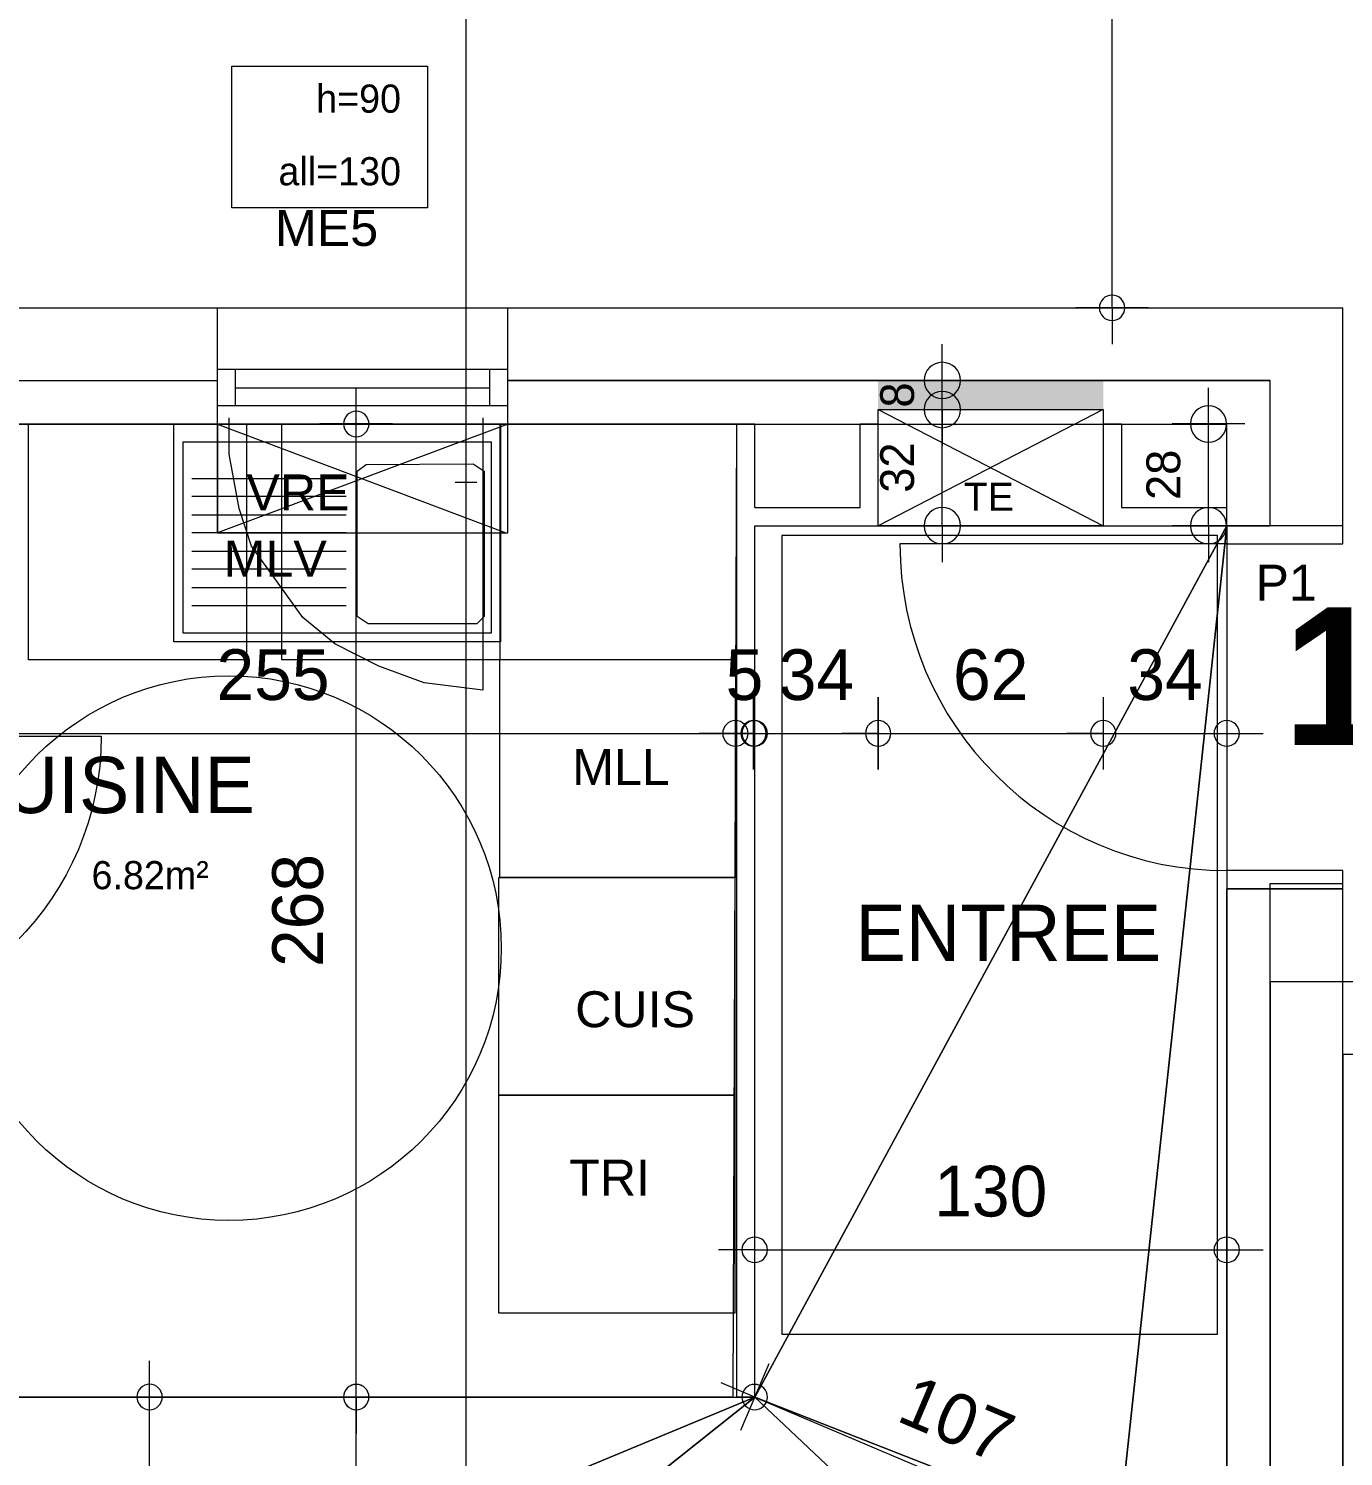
# Model space of a CAD drawing. Header units: metres. Extents: x -30.4 to 29.6, y -50.6 to 0.4.
# Drawn here: x -12.819 to -9.197, y -23.779 to -19.846 of the extents above; entities that cross this region are included whole.
import ezdxf
from ezdxf.enums import TextEntityAlignment as Align
from ezdxf.lldxf.tags import DXFTag

# ---------------------------------------------------------------- set-up
doc = ezdxf.new("R2010")
doc.units = ezdxf.units.M
doc.header["$MEASUREMENT"] = 0
for name, color, linetype in [('Calque commun', 7, 'Continuous'), ('Calque7', 7, 'Continuous'), ('Calque90', 7, 'Continuous'), ('Cotations', 7, 'Continuous'), ('Textes', 7, 'Continuous')]:
    doc.layers.add(name, color=color, linetype=linetype)
doc.styles.add('Arial18', font='arial.ttf', dxfattribs={"height": 0.077313})
doc.styles.add('Arial4', font='arial.ttf', dxfattribs={"height": 0.098961})
doc.styles.add('Century Gothic', font='GOTHIC.TTF', dxfattribs={"height": 0.139636})
doc.styles.add('Century Gothic15', font='GOTHIC.TTF', dxfattribs={"height": 0.155151})
doc.styles.add('Century Gothic16', font='GOTHIC.TTF', dxfattribs={"height": 0.09309})
doc.styles.add('Century Gothic2', font='GOTHICB.TTF', dxfattribs={"height": 0.378481})
doc.styles.add('Century Gothic7', font='GOTHIC.TTF', dxfattribs={"height": 0.077575})
tags = doc.linetypes.add('DASHDOT2', pattern=[0.5, 0.25, -0.125, 0, -0.125]).pattern_tags.tags
tags[10:11] = [DXFTag(74, 4), DXFTag(75, 0), DXFTag(340, '0'), DXFTag(46, 1.0), DXFTag(50, 0.0), DXFTag(44, 0.0), DXFTag(45, 0.0)]
tags[8:9] = [DXFTag(74, 4), DXFTag(75, 0), DXFTag(340, '0'), DXFTag(46, 1.0), DXFTag(50, 0.0), DXFTag(44, 0.0), DXFTag(45, 0.0)]
tags[6:7] = [DXFTag(74, 4), DXFTag(75, 0), DXFTag(340, '0'), DXFTag(46, 1.0), DXFTag(50, 0.0), DXFTag(44, 0.0), DXFTag(45, 0.0)]
tags[4:5] = [DXFTag(74, 4), DXFTag(75, 0), DXFTag(340, '0'), DXFTag(46, 1.0), DXFTag(50, 0.0), DXFTag(44, 0.0), DXFTag(45, 0.0)]
tags = doc.linetypes.add('DOT2', pattern=[0.125, 0, -0.125]).pattern_tags.tags
tags[6:7] = [DXFTag(74, 4), DXFTag(75, 0), DXFTag(340, '0'), DXFTag(46, 1.0), DXFTag(50, 0.0), DXFTag(44, 0.0), DXFTag(45, 0.0)]
tags[4:5] = [DXFTag(74, 4), DXFTag(75, 0), DXFTag(340, '0'), DXFTag(46, 1.0), DXFTag(50, 0.0), DXFTag(44, 0.0), DXFTag(45, 0.0)]
tags = doc.linetypes.add('HIDDEN', pattern=[0.375, 0.25, -0.125]).pattern_tags.tags
tags[6:7] = [DXFTag(74, 4), DXFTag(75, 0), DXFTag(340, '0'), DXFTag(46, 1.0), DXFTag(50, 0.0), DXFTag(44, 0.0), DXFTag(45, 0.0)]
tags[4:5] = [DXFTag(74, 4), DXFTag(75, 0), DXFTag(340, '0'), DXFTag(46, 1.0), DXFTag(50, 0.0), DXFTag(44, 0.0), DXFTag(45, 0.0)]
tags = doc.linetypes.add('HIDDEN2', pattern=[0.1875, 0.125, -0.0625]).pattern_tags.tags
tags[6:7] = [DXFTag(74, 4), DXFTag(75, 0), DXFTag(340, '0'), DXFTag(46, 1.0), DXFTag(50, 0.0), DXFTag(44, 0.0), DXFTag(45, 0.0)]
tags[4:5] = [DXFTag(74, 4), DXFTag(75, 0), DXFTag(340, '0'), DXFTag(46, 1.0), DXFTag(50, 0.0), DXFTag(44, 0.0), DXFTag(45, 0.0)]

# ---------------------------------------------------------------- blocks, each defined once
blk = doc.blocks.new('Block26989')
at = {"layer": 'Calque commun', "color": 7, "linetype": 'Continuous', "lineweight": 18}
for p, q in [((-9.1988, -21.2155), (-9.1988, -20.6153)), ((-9.1988, -24.5098), (-9.1988, -22.2155))]:
    blk.add_line(p, q, dxfattribs=at)
at = {"layer": 'Calque commun', "color": 7, "linetype": 'Continuous', "lineweight": 9}
for p, q in [((-9.3988, -21.2155), (-9.3988, -20.8153)), ((-9.5188, -21.2155), (-9.5188, -20.9353)), ((-9.5188, -24.5098), (-9.5188, -22.2155)), ((-9.3988, -24.5098), (-9.3988, -22.2155))]:
    blk.add_line(p, q, dxfattribs=at)
blk = doc.blocks.new('Block26990')
at = {"layer": 'Calque commun', "color": 7, "linetype": 'Continuous', "lineweight": 18}
for p, q in [((-14.2988, -20.6153), (-12.2989, -20.6153)), ((-11.4989, -20.6153), (-9.1988, -20.6153))]:
    blk.add_line(p, q, dxfattribs=at)
at = {"layer": 'Calque commun', "color": 7, "linetype": 'Continuous', "lineweight": 9}
for p, q in [((-14.2988, -20.8153), (-12.2989, -20.8153)), ((-11.4989, -20.8153), (-9.3988, -20.8153)), ((-14.2988, -20.9353), (-12.2989, -20.9353)), ((-11.4989, -20.9353), (-9.5188, -20.9353))]:
    blk.add_line(p, q, dxfattribs=at)
blk = doc.blocks.new('@PRES_1_$$_1-7')
at = {"layer": 'Calque commun', "color": 5, "linetype": 'Continuous', "lineweight": 9}
for p, q in [((0, 0.32), (0.8, 0.32)), ((0.8, 0.15), (0, 0.15)), ((0.05, 0.05), (0.05, 0.15)), ((0.75, 0.15), (0.75, 0.05)), ((0.05, 0.1), (0.75, 0.1)), ((0.8, 0.05), (0, 0.05)), ((0, 0), (0.8, 0))]:
    blk.add_line(p, q, dxfattribs=at)
blk = doc.blocks.new('@PRES_1_$$_1-8')
at = {"layer": 'Calque commun', "color": 7, "linetype": 'Continuous', "lineweight": 9}
blk.add_line((0, 0), (0, 0.32), dxfattribs=at)
blk = doc.blocks.new('@PRES_1_$$_1-9')
at = {"layer": 'Calque commun', "color": 7, "linetype": 'Continuous', "lineweight": 9}
blk.add_line((0, 0), (0, 0.32), dxfattribs=at)
blk = doc.blocks.new('INTER_2D_COMB3')
at = {"layer": 'Calque commun', "color": 0, "linetype": 'ByBlock', "lineweight": -2}
for name in ['@PRES_1_$$_1-7', '@PRES_1_$$_1-8']:
    blk.add_blockref(name, (0, 0), dxfattribs=at)
at = {"layer": 'Calque commun', "color": 0, "linetype": 'ByBlock', "lineweight": -2, "extrusion": (0, 0, -1), "xscale": -1, "yscale": -1, "zscale": -1, "rotation": -180}
blk.add_blockref('@PRES_1_$$_1-9', (-0.8, 0), dxfattribs=at)
blk = doc.blocks.new('PLACED_COMB3')
at = {"layer": 'Calque commun', "color": 0, "linetype": 'ByBlock', "lineweight": -2}
blk.add_blockref('INTER_2D_COMB3', (0, 0), dxfattribs=at)
blk = doc.blocks.new('Block33233')
at = {"layer": 'Calque commun', "color": 7, "linetype": 'Continuous', "lineweight": 18}
blk.add_line((-9.3988, -22.4706), (-8.1788, -22.4706), dxfattribs=at)
at = {"layer": 'Calque commun', "color": 7, "linetype": 'Continuous', "lineweight": 9}
blk.add_line((-9.1988, -22.6706), (-8.1788, -22.6706), dxfattribs=at)
blk = doc.blocks.new('Block33275')
at = {"layer": 'Calque commun', "color": 7, "linetype": 'Continuous', "lineweight": 18}
blk.add_line((-9.3988, -22.4706), (-9.3988, -31.4706), dxfattribs=at)
at = {"layer": 'Calque commun', "color": 7, "linetype": 'Continuous', "lineweight": 9}
blk.add_line((-9.1988, -22.6706), (-9.1988, -31.2707), dxfattribs=at)
blk = doc.blocks.new('new465')
at = {"layer": 'Calque commun', "color": 5, "linetype": 'Continuous', "lineweight": 9}
blk.add_arc((0, 0), 0.5, 0, 359.9994, dxfattribs=at)
blk = doc.blocks.new('new466')
at = {"layer": 'Calque commun', "color": 5, "linetype": 'Continuous', "lineweight": 9}
blk.add_arc((0, 0), 0.5, 0, 359.9994, dxfattribs=at)
blk = doc.blocks.new('DimLine48639')
at = {"layer": 'Calque commun', "color": 5, "linetype": 'Continuous', "lineweight": 9}
for p, q in [((-9.8347, -16.9426), (-9.8347, -16.8426)), ((-9.7347, -16.9426), (-9.9347, -16.9426)), ((-9.8347, -20.6153), (-9.8347, -16.9426)), ((-9.7347, -20.6153), (-9.9347, -20.6153)), ((-9.8347, -20.6153), (-9.8347, -20.7153))]:
    blk.add_line(p, q, dxfattribs=at)
at = {"layer": 'Calque commun', "color": 5, "linetype": 'Continuous', "lineweight": 9, "xscale": 0.07000000029802322, "yscale": 0.07000000029802322, "zscale": 0.07000000029802322, "rotation": 90}
for name, p in [('new466', (-9.8347, -16.9426)), ('new465', (-9.8347, -20.6153))]:
    blk.add_blockref(name, p, dxfattribs=at)
at = {"layer": 'Calque commun', "color": 5, "linetype": 'Continuous', "lineweight": 9, "style": 'Century Gothic'}
blk.add_text('367', height=0.13964, rotation=90, dxfattribs=at).set_placement((-9.8847, -18.7789), align=Align.BOTTOM_CENTER)
blk = doc.blocks.new('@PRES_1_$$_1-4')
at = {"layer": 'Calque commun', "color": 5, "linetype": 'Continuous', "lineweight": 9}
blk.add_line((0.05, 0.32), (0.05, 1.22), dxfattribs=at)
at = {"layer": 'Calque commun', "color": 5, "linetype": 'Continuous', "lineweight": 9, "extrusion": (0, 0, -1)}
blk.add_arc((-0.05, 0.32), 0.9, 90, 180, dxfattribs=at)
at = {"layer": 'Calque commun', "color": 5, "linetype": 'Continuous', "lineweight": 9}
mesh = blk.add_polyface(dxfattribs=at)
corners = [(0, 0), (0, 0.32), (0.05, 0.32), (0.05, 0)]
mesh.append_faces([[corners[k] for k in face] for face in [(0, 1, 2, 3)]], dxfattribs={"color": 5})
mesh = blk.add_polyface(dxfattribs=at)
corners = [(0.95, 0), (0.95, 0.32), (1, 0.32), (1, 0)]
mesh.append_faces([[corners[k] for k in face] for face in [(0, 1, 2, 3)]], dxfattribs={"color": 5})
blk = doc.blocks.new('@PRES_1_$$_1-5')
at = {"layer": 'Calque commun', "color": 0, "linetype": 'ByBlock', "lineweight": -2}
blk.add_line((0, 0), (0, 0.32), dxfattribs=at)
blk = doc.blocks.new('@PRES_1_$$_1-6')
at = {"layer": 'Calque commun', "color": 0, "linetype": 'ByBlock', "lineweight": -2}
blk.add_line((0, 0), (0, 0.32), dxfattribs=at)
blk = doc.blocks.new('INTER_2D_COMB2')
at = {"layer": 'Calque7', "color": 0, "linetype": 'ByBlock', "lineweight": -2}
blk.add_blockref('@PRES_1_$$_1-4', (0, 0), dxfattribs=at)
at = {"layer": 'Calque7', "color": 7, "linetype": 'Continuous', "lineweight": 9}
blk.add_blockref('@PRES_1_$$_1-5', (0, 0), dxfattribs=at)
at = {"layer": 'Calque7', "color": 7, "linetype": 'Continuous', "lineweight": 9, "extrusion": (0, 0, -1), "xscale": -1, "yscale": -1, "zscale": -1, "rotation": -180}
blk.add_blockref('@PRES_1_$$_1-6', (-1, 0), dxfattribs=at)
blk = doc.blocks.new('PLACED_COMB2')
at = {"layer": 'Calque7', "color": 0, "linetype": 'ByBlock', "lineweight": -2}
blk.add_blockref('INTER_2D_COMB2', (0, 0), dxfattribs=at)
blk = doc.blocks.new('_15-2')
at = {"layer": 'Calque90', "color": 6, "linetype": 'ByBlock', "lineweight": 9}
for p, q in [((0.9, 0.6), (0, 0.6)), ((0, 0.6), (0, 0)), ((0.9, 0), (0.9, 0.6)), ((0.025, 0.025), (0.025, 0.55)), ((0.025, 0.55), (0.875, 0.55)), ((0.875, 0.55), (0.875, 0.025)), ((0.075, 0.49), (0.045, 0.47)), ((0.37, 0.4888), (0.075, 0.49)), ((0.395, 0.47), (0.37, 0.4888)), ((0.045, 0.47), (0.045, 0.07)), ((0.125, 0.4398), (0.065, 0.44)), ((0.095, 0.4099), (0.095, 0.4699)), ((0.395, 0.07), (0.395, 0.47)), ((0.85, 0.45), (0.425, 0.45)), ((0.425, 0.4), (0.85, 0.4)), ((0.85, 0.35), (0.425, 0.35)), ((0.425, 0.3), (0.85, 0.3)), ((0.85, 0.25), (0.425, 0.25)), ((0.425, 0.2), (0.85, 0.2)), ((0.85, 0.15), (0.425, 0.15)), ((0.85, 0.1), (0.425, 0.1)), ((0.045, 0.07), (0.065, 0.05)), ((0.045, 0.07), (0.065, 0.05)), ((0.065, 0.05), (0.365, 0.05)), ((0.365, 0.05), (0.395, 0.07)), ((0, 0), (0.9, 0)), ((0.875, 0.025), (0.025, 0.025))]:
    blk.add_line(p, q, dxfattribs=at)
blk = doc.blocks.new('XMODULE1PD 14')
at = {"layer": 'Calque commun', "color": 5, "linetype": 'Continuous', "lineweight": 9}
blk.add_arc((0, 0), 0.5, 0, 359.9994, dxfattribs=at)
blk = doc.blocks.new('XMODULE1PD 14-2')
at = {"layer": 'Calque commun', "color": 5, "linetype": 'Continuous', "lineweight": 9}
blk.add_arc((0, 0), 0.5, 0, 359.9994, dxfattribs=at)
blk = doc.blocks.new('DimLine53309')
at = {"layer": 'Calque commun', "color": 5, "linetype": 'Continuous', "lineweight": 9}
for p, q in [((12.8313, -15.9912), (12.8313, -15.8912)), ((12.9313, -15.9912), (12.7313, -15.9912)), ((12.8313, -16.2714), (12.8313, -15.9912)), ((12.9313, -16.2714), (12.7313, -16.2714)), ((12.8313, -16.2714), (12.8313, -16.3714))]:
    blk.add_line(p, q, dxfattribs=at)
at = {"layer": 'Calque commun', "color": 5, "linetype": 'Continuous', "lineweight": 9, "xscale": 0.1000000014901161, "yscale": 0.1000000014901161, "zscale": 0.1000000014901161, "rotation": 90}
for name, p in [('XMODULE1PD 14-2', (12.8313, -15.9912)), ('XMODULE1PD 14', (12.8313, -16.2714))]:
    blk.add_blockref(name, p, dxfattribs=at)
at = {"layer": 'Calque commun', "color": 5, "linetype": 'Continuous', "lineweight": 9, "style": 'Century Gothic16'}
blk.add_text('28', height=0.09309, rotation=90, dxfattribs=at).set_placement((12.7813, -16.1313), align=Align.BOTTOM_CENTER)
blk = doc.blocks.new('XMODULE1PD 14-25')
at = {"layer": 'Calque commun', "color": 5, "linetype": 'Continuous', "lineweight": 9}
blk.add_arc((0, 0), 0.5, 0, 359.9994, dxfattribs=at)
blk = doc.blocks.new('XMODULE1PD 14-26')
at = {"layer": 'Calque commun', "color": 5, "linetype": 'Continuous', "lineweight": 9}
blk.add_arc((0, 0), 0.5, 0, 359.9994, dxfattribs=at)
blk = doc.blocks.new('DimLine53428-2')
at = {"layer": 'Calque commun', "color": 5, "linetype": 'Continuous', "lineweight": 9}
for p, q in [((10.4842, -18.6712), (10.4842, -18.5712)), ((10.3842, -18.6712), (10.5842, -18.6712)), ((10.4842, -19.5712), (10.4842, -18.6712)), ((10.3842, -19.5712), (10.5842, -19.5712)), ((10.4842, -19.5712), (10.4842, -19.6712))]:
    blk.add_line(p, q, dxfattribs=at)
at = {"layer": 'Calque commun', "color": 5, "linetype": 'Continuous', "lineweight": 9, "xscale": 0.07000000029802322, "yscale": 0.07000000029802322, "zscale": 0.07000000029802322, "rotation": 90}
for name, p in [('XMODULE1PD 14-26', (10.4842, -18.6712)), ('XMODULE1PD 14-25', (10.4842, -19.5712))]:
    blk.add_blockref(name, p, dxfattribs=at)
at = {"layer": 'Calque commun', "color": 5, "linetype": 'Continuous', "lineweight": 9, "style": 'Century Gothic'}
blk.add_text('90', height=0.13964, rotation=90, dxfattribs=at).set_placement((10.4342, -19.1212), align=Align.BOTTOM_CENTER)
blk = doc.blocks.new('XMODULE1PD 14-27')
at = {"layer": 'Calque commun', "color": 5, "linetype": 'Continuous', "lineweight": 9}
blk.add_arc((0, 0), 0.5, 0, 359.9994, dxfattribs=at)
blk = doc.blocks.new('XMODULE1PD 14-28')
at = {"layer": 'Calque commun', "color": 5, "linetype": 'Continuous', "lineweight": 9}
blk.add_arc((0, 0), 0.5, 0, 359.9994, dxfattribs=at)
blk = doc.blocks.new('DimLine53444-2')
at = {"layer": 'Calque commun', "color": 5, "linetype": 'Continuous', "lineweight": 9}
for p, q in [((10.4842, -15.9912), (10.4842, -15.8912)), ((10.5842, -15.9912), (10.3842, -15.9912)), ((10.4842, -18.6713), (10.4842, -15.9912)), ((10.3842, -18.6713), (10.5842, -18.6713)), ((10.4842, -18.6713), (10.4842, -18.7713))]:
    blk.add_line(p, q, dxfattribs=at)
at = {"layer": 'Calque commun', "color": 5, "linetype": 'Continuous', "lineweight": 9, "xscale": 0.07000000029802322, "yscale": 0.07000000029802322, "zscale": 0.07000000029802322, "rotation": 90}
for name, p in [('XMODULE1PD 14-28', (10.4842, -15.9912)), ('XMODULE1PD 14-27', (10.4842, -18.6713))]:
    blk.add_blockref(name, p, dxfattribs=at)
at = {"layer": 'Calque commun', "color": 5, "linetype": 'Continuous', "lineweight": 9, "style": 'Century Gothic'}
blk.add_text('268', height=0.13964, rotation=90, dxfattribs=at).set_placement((10.4342, -17.3312), align=Align.BOTTOM_CENTER)
blk = doc.blocks.new('XMODULE1PD 14-33')
at = {"layer": 'Calque commun', "color": 5, "linetype": 'Continuous', "lineweight": 9}
blk.add_arc((0, 0), 0.5, 0, 359.9994, dxfattribs=at)
blk = doc.blocks.new('XMODULE1PD 14-34')
at = {"layer": 'Calque commun', "color": 5, "linetype": 'Continuous', "lineweight": 9}
blk.add_arc((0, 0), 0.5, 0, 359.9994, dxfattribs=at)
blk = doc.blocks.new('DimLine53468-2')
at = {"layer": 'Calque commun', "color": 5, "linetype": 'Continuous', "lineweight": 9}
for p, q in [((8.9816, -16.9433), (8.9816, -16.7433)), ((11.5283, -16.9433), (11.5283, -16.7433)), ((8.9816, -16.8433), (8.8816, -16.8433)), ((8.9816, -16.8433), (11.5283, -16.8433)), ((11.5283, -16.8433), (11.6283, -16.8433))]:
    blk.add_line(p, q, dxfattribs=at)
at = {"layer": 'Calque commun', "color": 5, "linetype": 'Continuous', "lineweight": 9, "xscale": 0.07000000029802322, "yscale": 0.07000000029802322, "zscale": 0.07000000029802322}
for name, p in [('XMODULE1PD 14-33', (8.9816, -16.8433)), ('XMODULE1PD 14-34', (11.5283, -16.8433))]:
    blk.add_blockref(name, p, dxfattribs=at)
at = {"layer": 'Calque commun', "color": 5, "linetype": 'Continuous', "lineweight": 9, "style": 'Century Gothic'}
blk.add_text('255', height=0.13964, dxfattribs=at).set_placement((10.2549, -16.7933), align=Align.BOTTOM_CENTER)
blk = doc.blocks.new('XMODULE1PD 14-35')
at = {"layer": 'Calque commun', "color": 5, "linetype": 'Continuous', "lineweight": 9}
blk.add_arc((0, 0), 0.5, 0, 359.9994, dxfattribs=at)
blk = doc.blocks.new('XMODULE1PD 14-36')
at = {"layer": 'Calque commun', "color": 5, "linetype": 'Continuous', "lineweight": 9}
blk.add_arc((0, 0), 0.5, 0, 359.9994, dxfattribs=at)
blk = doc.blocks.new('DimLine53476-2')
at = {"layer": 'Calque commun', "color": 5, "linetype": 'Continuous', "lineweight": 9}
for p, q in [((11.5283, -16.9433), (11.5283, -16.7433)), ((11.5783, -16.9433), (11.5783, -16.7433)), ((11.5283, -16.8433), (11.4283, -16.8433)), ((11.5283, -16.8433), (11.5783, -16.8433)), ((11.5783, -16.8433), (11.6783, -16.8433))]:
    blk.add_line(p, q, dxfattribs=at)
at = {"layer": 'Calque commun', "color": 5, "linetype": 'Continuous', "lineweight": 9, "xscale": 0.07000000029802322, "yscale": 0.07000000029802322, "zscale": 0.07000000029802322}
for name, p in [('XMODULE1PD 14-35', (11.5283, -16.8433)), ('XMODULE1PD 14-36', (11.5783, -16.8433))]:
    blk.add_blockref(name, p, dxfattribs=at)
at = {"layer": 'Calque commun', "color": 5, "linetype": 'Continuous', "lineweight": 9, "style": 'Century Gothic'}
blk.add_text('5', height=0.1396, dxfattribs=at).set_placement((11.5533, -16.7933), align=Align.BOTTOM_CENTER)
blk = doc.blocks.new('XMODULE1PD 14-43')
at = {"layer": 'Calque commun', "color": 5, "linetype": 'Continuous', "lineweight": 9}
blk.add_arc((0, 0), 0.5, 0, 359.9994, dxfattribs=at)
blk = doc.blocks.new('XMODULE1PD 14-44')
at = {"layer": 'Calque commun', "color": 5, "linetype": 'Continuous', "lineweight": 9}
blk.add_arc((0, 0), 0.5, 0, 359.9994, dxfattribs=at)
blk = doc.blocks.new('DimLine53508-2')
at = {"layer": 'Calque commun', "color": 5, "linetype": 'Continuous', "lineweight": 9}
for p, q in [((11.5815, -18.3659), (11.5815, -18.1659)), ((12.8815, -18.3659), (12.8815, -18.1659)), ((11.5815, -18.2659), (11.4815, -18.2659)), ((11.5815, -18.2659), (12.8815, -18.2659)), ((12.8815, -18.2659), (12.9815, -18.2659))]:
    blk.add_line(p, q, dxfattribs=at)
at = {"layer": 'Calque commun', "color": 5, "linetype": 'Continuous', "lineweight": 9, "xscale": 0.07000000029802322, "yscale": 0.07000000029802322, "zscale": 0.07000000029802322}
for name, p in [('XMODULE1PD 14-43', (11.5815, -18.2659)), ('XMODULE1PD 14-44', (12.8815, -18.2659))]:
    blk.add_blockref(name, p, dxfattribs=at)
at = {"layer": 'Calque commun', "color": 5, "linetype": 'Continuous', "lineweight": 9, "style": 'Century Gothic'}
blk.add_text('130', height=0.13964, dxfattribs=at).set_placement((12.2315, -18.2159), align=Align.BOTTOM_CENTER)
blk = doc.blocks.new('XMODULE1PD 14-45')
at = {"layer": 'Calque commun', "color": 5, "linetype": 'Continuous', "lineweight": 9}
blk.add_arc((0, 0), 0.5, 0, 359.9994, dxfattribs=at)
blk = doc.blocks.new('XMODULE1PD 14-46')
at = {"layer": 'Calque commun', "color": 5, "linetype": 'Continuous', "lineweight": 9}
blk.add_arc((0, 0), 0.5, 0, 359.9994, dxfattribs=at)
blk = doc.blocks.new('DimLine53516')
at = {"layer": 'Calque commun', "color": 5, "linetype": 'Continuous', "lineweight": 9}
for p, q in [((11.5815, -16.9433), (11.5815, -16.7433)), ((11.9215, -16.7433), (11.9215, -16.9433)), ((11.5815, -16.8433), (11.4815, -16.8433)), ((11.5815, -16.8433), (11.9215, -16.8433)), ((11.9215, -16.8433), (12.0215, -16.8433))]:
    blk.add_line(p, q, dxfattribs=at)
at = {"layer": 'Calque commun', "color": 5, "linetype": 'Continuous', "lineweight": 9, "xscale": 0.07000000029802322, "yscale": 0.07000000029802322, "zscale": 0.07000000029802322}
for name, p in [('XMODULE1PD 14-45', (11.5815, -16.8433)), ('XMODULE1PD 14-46', (11.9215, -16.8433))]:
    blk.add_blockref(name, p, dxfattribs=at)
at = {"layer": 'Calque commun', "color": 5, "linetype": 'Continuous', "lineweight": 9, "style": 'Century Gothic'}
blk.add_text('34', height=0.13964, dxfattribs=at).set_placement((11.7515, -16.7933), align=Align.BOTTOM_CENTER)
blk = doc.blocks.new('XMODULE1PD 14-47')
at = {"layer": 'Calque commun', "color": 5, "linetype": 'Continuous', "lineweight": 9}
blk.add_arc((0, 0), 0.5, 0, 359.9994, dxfattribs=at)
blk = doc.blocks.new('XMODULE1PD 14-48')
at = {"layer": 'Calque commun', "color": 5, "linetype": 'Continuous', "lineweight": 9}
blk.add_arc((0, 0), 0.5, 0, 359.9994, dxfattribs=at)
blk = doc.blocks.new('DimLine55624-2')
at = {"layer": 'Calque commun', "color": 5, "linetype": 'Continuous', "lineweight": 9}
for p, q in [((11.6205, -18.5794), (11.5426, -18.7635)), ((11.5815, -18.6714), (11.4894, -18.6325)), ((11.5815, -18.6714), (12.5697, -19.0898)), ((12.6087, -18.9977), (12.5307, -19.1819)), ((12.5697, -19.0898), (12.6618, -19.1288))]:
    blk.add_line(p, q, dxfattribs=at)
at = {"layer": 'Calque commun', "color": 5, "linetype": 'Continuous', "lineweight": 9, "xscale": 0.06999999668182097, "yscale": 0.06999999668182097, "zscale": 0.07000000029802322, "rotation": -22.9480568787879}
for name, p in [('XMODULE1PD 14-47', (11.5815, -18.6714)), ('XMODULE1PD 14-48', (12.5697, -19.0898))]:
    blk.add_blockref(name, p, dxfattribs=at)
at = {"layer": 'Calque commun', "color": 5, "linetype": 'Continuous', "lineweight": 9, "style": 'Century Gothic'}
blk.add_text('107', height=0.13964, rotation=337.052, dxfattribs=at).set_placement((12.0951, -18.8346), align=Align.BOTTOM_CENTER)
blk = doc.blocks.new('XMODULE1PD 14-63')
at = {"layer": 'Calque commun', "color": 5, "linetype": 'Continuous', "lineweight": 9}
blk.add_arc((0, 0), 0.5, 0, 359.9994, dxfattribs=at)
blk = doc.blocks.new('XMODULE1PD 14-64')
at = {"layer": 'Calque commun', "color": 5, "linetype": 'Continuous', "lineweight": 9}
blk.add_arc((0, 0), 0.5, 0, 359.9994, dxfattribs=at)
blk = doc.blocks.new('DimLine60841')
at = {"layer": 'Calque commun', "color": 5, "linetype": 'Continuous', "lineweight": 9}
for p, q in [((9.915, -18.6712), (9.915, -18.5712)), ((9.815, -18.6712), (10.015, -18.6712)), ((9.915, -20.5513), (9.915, -18.6712)), ((9.815, -20.5513), (10.015, -20.5513)), ((9.915, -20.5513), (9.915, -20.6513))]:
    blk.add_line(p, q, dxfattribs=at)
at = {"layer": 'Calque commun', "color": 5, "linetype": 'Continuous', "lineweight": 9, "xscale": 0.07000000029802322, "yscale": 0.07000000029802322, "zscale": 0.07000000029802322, "rotation": 90}
for name, p in [('XMODULE1PD 14-64', (9.915, -18.6712)), ('XMODULE1PD 14-63', (9.915, -20.5513))]:
    blk.add_blockref(name, p, dxfattribs=at)
at = {"layer": 'Calque commun', "color": 5, "linetype": 'Continuous', "lineweight": 9, "style": 'Century Gothic'}
blk.add_text('188', height=0.13964, rotation=90, dxfattribs=at).set_placement((9.865, -19.6113), align=Align.BOTTOM_CENTER)
blk = doc.blocks.new('60x65')
at = {"layer": 'Calque commun', "color": 7, "linetype": 'HIDDEN', "lineweight": 9}
mesh = blk.add_polyface(dxfattribs=at)
corners = [(0, 0.6), (0.65, 0.6), (0.65, 0), (0, 0)]
mesh.append_faces([[corners[k] for k in face] for face in [(0, 1, 2, 3)]], dxfattribs={"color": 7})
blk = doc.blocks.new('XMODULE1PD 14-65')
at = {"layer": 'Calque commun', "color": 5, "linetype": 'Continuous', "lineweight": 9}
blk.add_arc((0, 0), 0.5, 0, 359.9994, dxfattribs=at)
blk = doc.blocks.new('XMODULE1PD 14-66')
at = {"layer": 'Calque commun', "color": 5, "linetype": 'Continuous', "lineweight": 9}
blk.add_arc((0, 0), 0.5, 0, 359.9994, dxfattribs=at)
blk = doc.blocks.new('DimLine60930')
at = {"layer": 'Calque commun', "color": 5, "linetype": 'Continuous', "lineweight": 9}
for p, q in [((11.9215, -16.9433), (11.9215, -16.7433)), ((12.5415, -16.7433), (12.5415, -16.9433)), ((11.9215, -16.8433), (11.8215, -16.8433)), ((11.9215, -16.8433), (12.5415, -16.8433)), ((12.5415, -16.8433), (12.6415, -16.8433))]:
    blk.add_line(p, q, dxfattribs=at)
at = {"layer": 'Calque commun', "color": 5, "linetype": 'Continuous', "lineweight": 9, "xscale": 0.07000000029802322, "yscale": 0.07000000029802322, "zscale": 0.07000000029802322}
for name, p in [('XMODULE1PD 14-65', (11.9215, -16.8433)), ('XMODULE1PD 14-66', (12.5415, -16.8433))]:
    blk.add_blockref(name, p, dxfattribs=at)
at = {"layer": 'Calque commun', "color": 5, "linetype": 'Continuous', "lineweight": 9, "style": 'Century Gothic'}
blk.add_text('62', height=0.13964, dxfattribs=at).set_placement((12.2315, -16.7933), align=Align.BOTTOM_CENTER)
blk = doc.blocks.new('XMODULE1PD 14-67')
at = {"layer": 'Calque commun', "color": 5, "linetype": 'Continuous', "lineweight": 9}
blk.add_arc((0, 0), 0.5, 0, 359.9994, dxfattribs=at)
blk = doc.blocks.new('XMODULE1PD 14-68')
at = {"layer": 'Calque commun', "color": 5, "linetype": 'Continuous', "lineweight": 9}
blk.add_arc((0, 0), 0.5, 0, 359.9994, dxfattribs=at)
blk = doc.blocks.new('DimLine60938')
at = {"layer": 'Calque commun', "color": 5, "linetype": 'Continuous', "lineweight": 9}
for p, q in [((12.5415, -16.7433), (12.5415, -16.9433)), ((12.8815, -16.7433), (12.8815, -16.9433)), ((12.5415, -16.8433), (12.4415, -16.8433)), ((12.5415, -16.8433), (12.8815, -16.8433)), ((12.8815, -16.8433), (12.9815, -16.8433))]:
    blk.add_line(p, q, dxfattribs=at)
at = {"layer": 'Calque commun', "color": 5, "linetype": 'Continuous', "lineweight": 9, "xscale": 0.07000000029802322, "yscale": 0.07000000029802322, "zscale": 0.07000000029802322}
for name, p in [('XMODULE1PD 14-67', (12.5415, -16.8433)), ('XMODULE1PD 14-68', (12.8815, -16.8433))]:
    blk.add_blockref(name, p, dxfattribs=at)
at = {"layer": 'Calque commun', "color": 5, "linetype": 'Continuous', "lineweight": 9, "style": 'Century Gothic'}
blk.add_text('34', height=0.13964, dxfattribs=at).set_placement((12.7115, -16.7933), align=Align.BOTTOM_CENTER)
blk = doc.blocks.new('@PRES_1_$$_1-112')
at = {"layer": 'Calque commun', "color": 5, "linetype": 'Continuous', "lineweight": 9}
blk.add_line((0.05, 0.05), (0.05, 0.85), dxfattribs=at)
at = {"layer": 'Calque commun', "color": 5, "linetype": 'Continuous', "lineweight": 9, "extrusion": (0, 0, -1)}
blk.add_arc((-0.05, 0.05), 0.8, 90, 180, dxfattribs=at)
at = {"layer": 'Calque commun', "color": 5, "linetype": 'Continuous', "lineweight": 9}
mesh = blk.add_polyface(dxfattribs=at)
corners = [(0, 0), (0, 0.05), (0.05, 0.05), (0.05, 0)]
mesh.append_faces([[corners[k] for k in face] for face in [(0, 1, 2, 3)]], dxfattribs={"color": 5})
mesh = blk.add_polyface(dxfattribs=at)
corners = [(0.85, 0), (0.85, 0.05), (0.9, 0.05), (0.9, 0)]
mesh.append_faces([[corners[k] for k in face] for face in [(0, 1, 2, 3)]], dxfattribs={"color": 5})
blk = doc.blocks.new('@PRES_1_$$_1-113')
at = {"layer": 'Calque commun', "color": 0, "linetype": 'ByBlock', "lineweight": -2}
blk.add_line((0, 0), (0, 0.05), dxfattribs=at)
blk = doc.blocks.new('@PRES_1_$$_1-114')
at = {"layer": 'Calque commun', "color": 0, "linetype": 'ByBlock', "lineweight": -2}
blk.add_line((0, 0), (0, 0.05), dxfattribs=at)
blk = doc.blocks.new('INTER_2D_COMB38')
at = {"layer": 'Calque commun', "color": 0, "linetype": 'ByBlock', "lineweight": -2}
blk.add_blockref('@PRES_1_$$_1-112', (0, 0), dxfattribs=at)
at = {"layer": 'Calque7', "color": 15, "linetype": 'Continuous', "lineweight": 18}
blk.add_blockref('@PRES_1_$$_1-113', (0, 0), dxfattribs=at)
at = {"layer": 'Calque7', "color": 15, "linetype": 'Continuous', "lineweight": 18, "extrusion": (0, 0, -1), "xscale": -1, "yscale": -1, "zscale": -1, "rotation": -180}
blk.add_blockref('@PRES_1_$$_1-114', (-0.9, 0), dxfattribs=at)
blk = doc.blocks.new('PLACED_COMB38')
at = {"layer": 'Calque commun', "color": 0, "linetype": 'ByBlock', "lineweight": -2}
blk.add_blockref('INTER_2D_COMB38', (0, 0), dxfattribs=at)
blk = doc.blocks.new('te 62x32')
at = {"layer": 'Calque commun', "color": 1, "linetype": 'Continuous', "lineweight": 18}
for p, q in [((0, 0.32), (0.62, 0)), ((0.62, 0.32), (0, 0))]:
    blk.add_line(p, q, dxfattribs=at)
at = {"layer": 'Textes', "color": 5, "linetype": 'ByBlock', "lineweight": -2, "style": 'Arial18'}
blk.add_text('TE', height=0.07731, dxfattribs=at).set_placement((0.2358, 0.0178), align=Align.BOTTOM_LEFT)
at = {"layer": 'Calque commun', "color": 1, "linetype": 'Continuous', "lineweight": 18}
mesh = blk.add_polyface(dxfattribs=at)
corners = [(0, 0.32), (0.62, 0.32), (0.62, 0), (0, 0)]
mesh.append_faces([[corners[k] for k in face] for face in [(0, 1, 2, 3)]], dxfattribs={"color": 1})
blk = doc.blocks.new('XMODULE1PD 14-69')
at = {"layer": 'Calque commun', "color": 5, "linetype": 'Continuous', "lineweight": 9}
blk.add_arc((0, 0), 0.5, 0, 359.9994, dxfattribs=at)
blk = doc.blocks.new('XMODULE1PD 14-70')
at = {"layer": 'Calque commun', "color": 5, "linetype": 'Continuous', "lineweight": 9}
blk.add_arc((0, 0), 0.5, 0, 359.9994, dxfattribs=at)
blk = doc.blocks.new('DimLine61689')
at = {"layer": 'Calque commun', "color": 5, "linetype": 'Continuous', "lineweight": 9}
for p, q in [((12.0982, -15.9514), (12.0982, -15.8514)), ((11.9982, -15.9514), (12.1982, -15.9514)), ((12.0982, -16.2714), (12.0982, -15.9514)), ((11.9982, -16.2714), (12.1982, -16.2714)), ((12.0982, -16.2714), (12.0982, -16.3714))]:
    blk.add_line(p, q, dxfattribs=at)
at = {"layer": 'Calque commun', "color": 5, "linetype": 'Continuous', "lineweight": 9, "xscale": 0.1000000014901161, "yscale": 0.1000000014901161, "zscale": 0.1000000014901161, "rotation": 90}
for name, p in [('XMODULE1PD 14-70', (12.0982, -15.9514)), ('XMODULE1PD 14-69', (12.0982, -16.2714))]:
    blk.add_blockref(name, p, dxfattribs=at)
at = {"layer": 'Calque commun', "color": 5, "linetype": 'Continuous', "lineweight": 9, "style": 'Century Gothic16'}
blk.add_text('32', height=0.09309, rotation=90, dxfattribs=at).set_placement((12.0482, -16.1114), align=Align.BOTTOM_CENTER)
blk = doc.blocks.new('XMODULE1PD 14-71')
at = {"layer": 'Calque commun', "color": 5, "linetype": 'Continuous', "lineweight": 9}
blk.add_arc((0, 0), 0.5, 0, 359.9994, dxfattribs=at)
blk = doc.blocks.new('XMODULE1PD 14-72')
at = {"layer": 'Calque commun', "color": 5, "linetype": 'Continuous', "lineweight": 9}
blk.add_arc((0, 0), 0.5, 0, 359.9994, dxfattribs=at)
blk = doc.blocks.new('DimLine61697')
at = {"layer": 'Calque commun', "color": 5, "linetype": 'Continuous', "lineweight": 9}
for p, q in [((12.0982, -15.8714), (12.0982, -15.7714)), ((11.9982, -15.8714), (12.1982, -15.8714)), ((12.0982, -15.9514), (12.0982, -15.8714)), ((11.9982, -15.9514), (12.1982, -15.9514)), ((12.0982, -15.9514), (12.0982, -16.0514))]:
    blk.add_line(p, q, dxfattribs=at)
at = {"layer": 'Calque commun', "color": 5, "linetype": 'Continuous', "lineweight": 9, "xscale": 0.1000000014901161, "yscale": 0.1000000014901161, "zscale": 0.1000000014901161, "rotation": 90}
for name, p in [('XMODULE1PD 14-72', (12.0982, -15.8714)), ('XMODULE1PD 14-71', (12.0982, -15.9514))]:
    blk.add_blockref(name, p, dxfattribs=at)
at = {"layer": 'Calque commun', "color": 5, "linetype": 'Continuous', "lineweight": 9, "style": 'Century Gothic16'}
blk.add_text('8', height=0.0931, rotation=90, dxfattribs=at).set_placement((12.0482, -15.9114), align=Align.BOTTOM_CENTER)
blk = doc.blocks.new('120x220')
at = {"layer": 'Calque commun', "color": 7, "linetype": 'HIDDEN', "lineweight": 9}
mesh = blk.add_polyface(dxfattribs=at)
corners = [(0, 2.2), (0, 0), (1.2, 0), (1.2, 2.2)]
mesh.append_faces([[corners[k] for k in face] for face in [(0, 1, 2, 3)]], dxfattribs={"color": 7})
blk = doc.blocks.new('XMODULE1PD 14-73')
at = {"layer": 'Calque commun', "color": 15, "linetype": 'Continuous', "lineweight": 18}
for p, q in [((11.5315, -15.9914), (11.5315, -18.6712)), ((11.5815, -15.9914), (11.5315, -15.9914)), ((11.5815, -16.2214), (11.5815, -15.9914)), ((11.8715, -16.2214), (11.8715, -15.9914)), ((11.9215, -15.9914), (11.8715, -15.9914)), ((11.9215, -16.2714), (11.9215, -15.9914)), ((12.5415, -15.9912), (12.5415, -16.2714)), ((12.5415, -15.9912), (12.5915, -15.9912)), ((12.5915, -15.9912), (12.5915, -16.2214)), ((11.5815, -16.2214), (11.8715, -16.2214)), ((12.5915, -16.2214), (12.8815, -16.2214)), ((12.8815, -16.2714), (12.8815, -16.2214)), ((11.5815, -18.6712), (11.5815, -16.2714)), ((11.5815, -16.2714), (11.9215, -16.2714)), ((12.5415, -16.2714), (12.8815, -16.2714)), ((11.5815, -18.6712), (11.5315, -18.6712))]:
    blk.add_line(p, q, dxfattribs=at)
at = {"layer": 'Calque commun', "color": 7, "linetype": 'Continuous', "lineweight": 9}
blk.add_line((12.6015, -16.2714), (13.0015, -16.2714), dxfattribs=at)
at = {"layer": 'Calque commun', "color": 7, "linetype": 'HIDDEN', "lineweight": 9}
for p, q in [((11.5215, -18.6712), (8.9816, -18.6712)), ((8.9816, -18.6712), (11.5815, -18.6712))]:
    blk.add_line(p, q, dxfattribs=at)
at = {"layer": 'Calque commun', "color": 7, "linetype": 'HIDDEN', "lineweight": 9, "extrusion": (0, -1.22461e-16, -1)}
blk.add_arc((-10.1335, -17.4349), 0.75, 270, 269.9994, dxfattribs=at)
at = {"layer": 'Calque commun', "color": 91, "linetype": 'Continuous', "lineweight": 9}
blk.add_trace([(11.9215, -15.9514), (12.5415, -15.9514), (11.9215, -15.8714), (12.5415, -15.8714)], dxfattribs=at)
at = {"layer": 'Calque commun', "color": 5, "linetype": 'Continuous', "lineweight": 9}
for name in ['DimLine61697', 'DimLine61689', 'DimLine53444-2', 'DimLine53309', 'DimLine53468-2', 'DimLine53476-2', 'DimLine53516', 'DimLine60930', 'DimLine60938', 'DimLine53508-2', 'DimLine60841', 'DimLine53428-2', 'DimLine55624-2']:
    blk.add_blockref(name, (0, 0), dxfattribs=at)
at = {"layer": 'Calque commun', "color": 0, "linetype": 'ByBlock', "lineweight": -2}
for name, p in [('te 62x32', (11.9215, -16.2714)), ('120x220', (11.6562, -18.4985)), ('60x65', (10.8791, -17.2402)), ('60x65', (10.8769, -17.8402)), ('60x65', (10.8769, -18.4402))]:
    blk.add_blockref(name, p, dxfattribs=at)
for name, p, rotation in [('60x65', (10.1816, -16.6412), 90), ('60x65', (10.8791, -16.6412), 90), ('PLACED_COMB38', (8.9316, -16.8015), -90.00000000000001)]:
    blk.add_blockref(name, p, dxfattribs=dict(at, rotation=rotation))
at = {"layer": 'Calque commun', "color": 0, "linetype": 'DOT2', "lineweight": -2, "extrusion": (0, 0, -1), "xscale": -1, "yscale": -1, "zscale": -1, "rotation": -180}
blk.add_blockref('_15-2', (-10.8815, -16.5914), dxfattribs=at)
at = {"layer": 'Calque commun', "color": 9, "linetype": 'ByBlock', "lineweight": -2, "style": 'Century Gothic7'}
blk.add_text('6.82m²', height=0.07758, dxfattribs=at).set_placement((10.0779, -17.195), align=Align.TOP_RIGHT)
at = {"layer": 'Textes', "color": 5, "linetype": 'ByBlock', "lineweight": -2, "style": 'Arial4'}
for s, p in [('MLV', (10.1189, -16.4414)), ('MLL', (11.0788, -17.0153)), ('CUIS', (11.087, -17.6824)), ('TRI', (11.0707, -18.1461))]:
    blk.add_text(s, height=0.09896, dxfattribs=at).set_placement(p, align=Align.BOTTOM_LEFT)
at = {"layer": 'Textes', "color": 5, "linetype": 'ByBlock', "lineweight": -2, "style": 'Century Gothic15'}
for s, p in [('CUISINE', (10.2048, -16.9079)), ('ENTREE', (12.7008, -17.315))]:
    blk.add_text(s, height=0.15515, dxfattribs=at).set_placement(p, align=Align.TOP_RIGHT)
at = {"layer": 'Calque commun', "color": 9, "linetype": 'Continuous', "lineweight": 9}
mesh = blk.add_polyface(dxfattribs=at)
corners = [(8.9816, -18.6712), (8.9816, -15.9912), (11.5315, -15.9912), (11.5215, -18.6712)]
mesh.append_faces([[corners[k] for k in face] for face in [(0, 1, 2, 3)]], dxfattribs={"color": 9})
mesh = blk.add_polyface(dxfattribs=at)
corners = [(12.5815, -19.0635), (12.5815, -19.6158), (11.5815, -18.6712), (9.2215, -20.5513), (12.9215, -24.3512), (12.8815, -16.2714), (8.9415, -20.5513), (8.9415, -20.6013), (9.2215, -19.6512), (8.9415, -19.5712), (8.1016, -18.6712), (6.9216, -24.3512), (11.5815, -16.2714), (6.9216, -20.6013), (12.9215, -19.6158), (12.8815, -19.0635), (8.1016, -19.5712), (8.9416, -19.6512)]
mesh.append_faces([[corners[k] for k in face] for face in [(0, 5, 15)]], dxfattribs={"vtx0": -1, "color": 9})
mesh.append_faces([[corners[k] for k in face] for face in [(11, 3, 4), (8, 2, 3)]], dxfattribs={"vtx0": -1, "vtx1": -1, "color": 9})
mesh.append_faces([[corners[k] for k in face] for face in [(3, 1, 4), (3, 2, 1), (0, 2, 5), (8, 9, 10), (11, 7, 3)]], dxfattribs={"vtx0": -1, "vtx1": -1, "vtx2": -1, "color": 9})
mesh.append_faces([[corners[k] for k in face] for face in [(8, 10, 2)]], dxfattribs={"vtx0": -1, "vtx2": -1, "color": 9})
mesh.append_faces([[corners[k] for k in face] for face in [(6, 3, 7)]], dxfattribs={"vtx1": -1, "color": 9})
mesh.append_faces([[corners[k] for k in face] for face in [(0, 1, 2)]], dxfattribs={"vtx1": -1, "vtx2": -1, "color": 9})
mesh.append_faces([[corners[k] for k in face] for face in [(2, 12, 5), (11, 13, 7), (1, 14, 4), (9, 16, 10), (8, 17, 9)]], dxfattribs={"vtx2": -1, "color": 9})

msp = doc.modelspace()

# ---------------------------------------------------------------- linework, layer by layer
at = {"layer": 'Calque commun', "color": 12, "linetype": 'Continuous', "lineweight": 18}
for p, q in [((-12.2989, -20.8153), (-12.2989, -20.6153)), ((-11.4989, -20.8153), (-11.4989, -20.6153)), ((-13.1837, -20.8155), (-12.2989, -20.8153)), ((-9.3988, -20.8155), (-11.4989, -20.8153)), ((-9.3988, -21.2155), (-9.3988, -20.8155)), ((-9.1988, -21.2155), (-9.3988, -21.2155)), ((-9.3988, -29.4155), (-9.3988, -22.2006)), ((-9.3988, -22.2006), (-9.1988, -22.2006))]:
    msp.add_line(p, q, dxfattribs=at)
at = {"layer": 'Calque commun', "color": 7, "linetype": 'HIDDEN2', "lineweight": 9, "flags": 128}
msp.add_lwpolyline([(-11.5679, -20.9181), (-11.5679, -21.6681), (-11.7295, -21.6485), (-11.854, -21.6026), (-11.9752, -21.5404), (-12.0637, -21.4683), (-12.1357, -21.3668), (-12.2045, -21.2717), (-12.2388, -21.1681), (-12.2662, -21.0181), (-12.2662, -20.9181)], dxfattribs=at)
at = {"layer": 'Calque commun', "color": 21, "linetype": 'HIDDEN2', "lineweight": 9, "flags": 128}
msp.add_lwpolyline([(-12.2989, -20.9353), (-12.2989, -21.2353), (-11.4989, -21.2353), (-11.4989, -20.9353), (-12.2989, -21.2353), (-12.2989, -20.9353), (-11.5039, -21.2353)], dxfattribs=at)
at = {"layer": 'Calque commun', "color": 12, "linetype": 'Continuous', "lineweight": 18}
msp.add_polyline3d([(-8.0988, -31.4706, 0), (-8.0988, -31.2707, 0), (-9.1988, -31.2707, 0), (-9.1988, -22.6706, 0), (-8.1788, -22.6706, 0), (-8.1788, -22.4706, 0)], dxfattribs=at)
at = {"layer": 'Cotations', "color": 1, "linetype": 'DASHDOT2', "lineweight": 18, "flags": 128}
msp.add_lwpolyline([(-11.6143, -17.9637), (-11.6143, -31.7271), (-11.6143, -31.7271)], dxfattribs=at)

# ---------------------------------------------------------------- block references
at = {"layer": 'Calque commun', "color": 5, "linetype": 'Continuous', "lineweight": 9}
msp.add_blockref('DimLine48639', (0, 0), dxfattribs=at)
at = {"layer": 'Calque commun', "color": 0, "linetype": 'ByBlock', "lineweight": -2}
for name, p in [('Block26990', (0, 0)), ('PLACED_COMB3', (-12.2989, -20.9353)), ('Block26989', (0, 0)), ('XMODULE1PD 14-73', (-22.4004, -4.944)), ('Block33233', (0, 0)), ('Block33275', (0, 0))]:
    msp.add_blockref(name, p, dxfattribs=at)
at = {"layer": 'Calque commun', "color": 0, "linetype": 'ByBlock', "lineweight": -2, "extrusion": (0, 0, -1), "xscale": -1, "yscale": -1, "zscale": -1, "rotation": 90.00000000000001}
msp.add_blockref('PLACED_COMB2', (9.1988, -21.2155), dxfattribs=at)

# ---------------------------------------------------------------- texts
at = {"layer": 'Calque commun', "color": 5, "linetype": 'ByBlock', "lineweight": -2, "insert": (-11.793, -20.0003), "char_height": 0.07758, "attachment_point": 3, "line_spacing_factor": 1.546883, "style": 'Century Gothic7'}
msp.add_mtext('h=90\\Pall=130', dxfattribs=at)
at = {"layer": 'Textes', "color": 5, "linetype": 'ByBlock', "lineweight": -2}
for s, height, style, p in [('ME5', 0.09896, 'Arial4', (-12.1402, -20.4745)), ('VRE', 0.09896, 'Arial4', (-12.2188, -21.2028)), ('P1', 0.09896, 'Arial4', (-9.4398, -21.4514)), ('14', 0.37848, 'Century Gothic2', (-9.3636, -21.9326))]:
    msp.add_text(s, height=height, dxfattribs=dict(at, style=style)).set_placement(p, align=Align.BOTTOM_LEFT)

# ---------------------------------------------------------------- meshes
at = {"layer": 'Calque commun', "color": 7, "linetype": 'Continuous', "lineweight": 9}
mesh = msp.add_polyface(dxfattribs=at)
corners = [(29.6021, -8.6275), (-30.3979, -8.6275), (-30.3979, -50.6275), (29.6021, -50.6275)]
mesh.append_faces([[corners[k] for k in face] for face in [(0, 1, 2, 3)]], dxfattribs={"color": 7})
at = {"layer": 'Calque commun', "color": 11, "linetype": 'Continuous', "lineweight": 18}
mesh = msp.add_polyface(dxfattribs=at)
corners = [(-12.2588, -19.9495), (-11.7205, -19.9495), (-11.7205, -20.3402), (-12.2588, -20.3402)]
mesh.append_faces([[corners[k] for k in face] for face in [(0, 1, 2, 3)]], dxfattribs={"color": 11})

doc.saveas('drawing.dxf')
